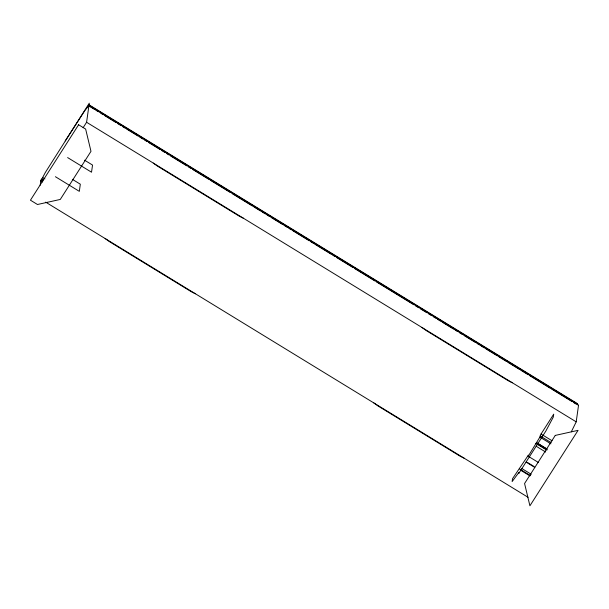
<?xml version="1.0" encoding="UTF-8"?>
<svg xmlns="http://www.w3.org/2000/svg" width="609" height="609" viewBox="0 0 609 609"><rect width="100%" height="100%" fill="white"/><g stroke="black" fill="none" stroke-linecap="round" stroke-linejoin="round"><path stroke-width="0.91" d="M40.194 185.227L40.894 180.264L41.739 178.939L43.361 179.929M83.098 127.753L86.592 122.272L89.272 103.203L45.401 172.362L40.78 181.048L42.402 182.038M539.886 437.102L541.043 434.027L553.718 414.166L553.307 417.066L545.923 430.928L518.701 473.574L518.853 472.477L512.139 481.582L512.542 478.682L528.368 455.144L528.216 456.24L539.886 437.102L550.917 443.847M577.142 404.307L577.256 403.523L89.043 104.817L88.198 106.141M571.311 431.819L576.205 421.847L578.55 405.175L88.937 105.601L84.834 110.587L65.193 140.93M40.841 180.629L41.222 180.028L42.843 181.025M578.162 405.51L578.55 405.175M243.608 218.342L239.322 216.203L157.442 166.097L153.278 163.083M512.329 382.764L508.051 380.625L426.163 330.52L422.007 327.497M195.451 293.789L191.173 291.65L109.285 241.545L105.129 238.522M464.18 458.212L459.894 456.065L378.014 405.967L373.85 402.945M577.203 403.896L88.998 105.182L88.609 105.783L94.288 109.255M95.91 110.244L98.346 111.736M100.774 113.221L103.21 114.713M104.832 115.702L116.19 122.653M117.811 123.642L121.054 125.629M122.675 126.619L125.104 128.111M126.725 129.1L138.083 136.051M139.705 137.04L142.948 139.027M144.569 140.017L147.005 141.509M148.626 142.498L159.977 149.449M161.598 150.438L164.841 152.425M166.47 153.415L168.899 154.907M170.52 155.896L186.742 165.823M188.364 166.813L190.792 168.297M192.421 169.294L208.636 179.213M210.257 180.211L230.537 192.611M232.158 193.609L252.431 206.009M254.052 207.007L260.538 210.973M262.159 211.962L265.402 213.949M267.031 214.947L269.46 216.431M271.081 217.421L282.439 224.371M284.06 225.36L287.303 227.347M288.925 228.337L291.353 229.829M292.982 230.819L309.197 240.745M310.818 241.735L313.254 243.227M314.876 244.217L331.098 254.143M332.72 255.133L335.148 256.625M336.769 257.615L352.992 267.541M354.613 268.531L374.885 280.939M376.507 281.929L413.815 304.751M415.437 305.748L418.68 307.735M420.301 308.725L426.787 312.691M428.409 313.688L431.659 315.668M433.281 316.665L435.709 318.149M437.331 319.146L440.573 321.126M442.195 322.123L453.553 329.066M455.174 330.063L457.61 331.547M459.232 332.544L462.475 334.524M464.096 335.521L475.446 342.464M477.068 343.461L479.504 344.945M481.125 345.942L484.368 347.922M485.99 348.919L497.347 355.862M498.969 356.859L506.262 361.32M507.891 362.317L519.241 369.26M520.862 370.249L528.163 374.718M529.784 375.707L550.056 388.116M551.678 389.105L571.958 401.514M573.579 402.503L576.007 403.995M86.592 122.272L576.205 421.847M541.043 434.027L552.074 440.771M540.061 435.854L551.092 442.606M84.567 160.19L92.538 165.062L91.533 172.21L67.614 157.579M536.392 442.568L547.422 449.32M537.305 443.146L546.76 448.924M536.164 443.207L546.41 449.472M535.867 443.39L546.897 450.135M536.224 446.268L545.679 452.053M529 456.72L538.455 462.505M72.357 179.32L80.327 184.2L79.322 191.348L55.404 176.709M527.744 462.642L534.047 466.502M526.107 462.117L534.771 467.423M521.806 468.511L531.261 474.297M519.325 468.816L530.355 475.56M42.508 177.417L44.944 178.909M520.489 470.118L529.944 475.903M45.667 202.142L528.049 497.294M574.439 401.803L575.429 403.021M78.607 124.754L30.45 200.194L37.484 204.502L60.276 199.44L90.985 151.329L85.641 129.055L78.607 124.754M555.271 435.412L524.57 483.516L529.914 505.797L578.07 430.35L555.271 435.412"/></g></svg>
